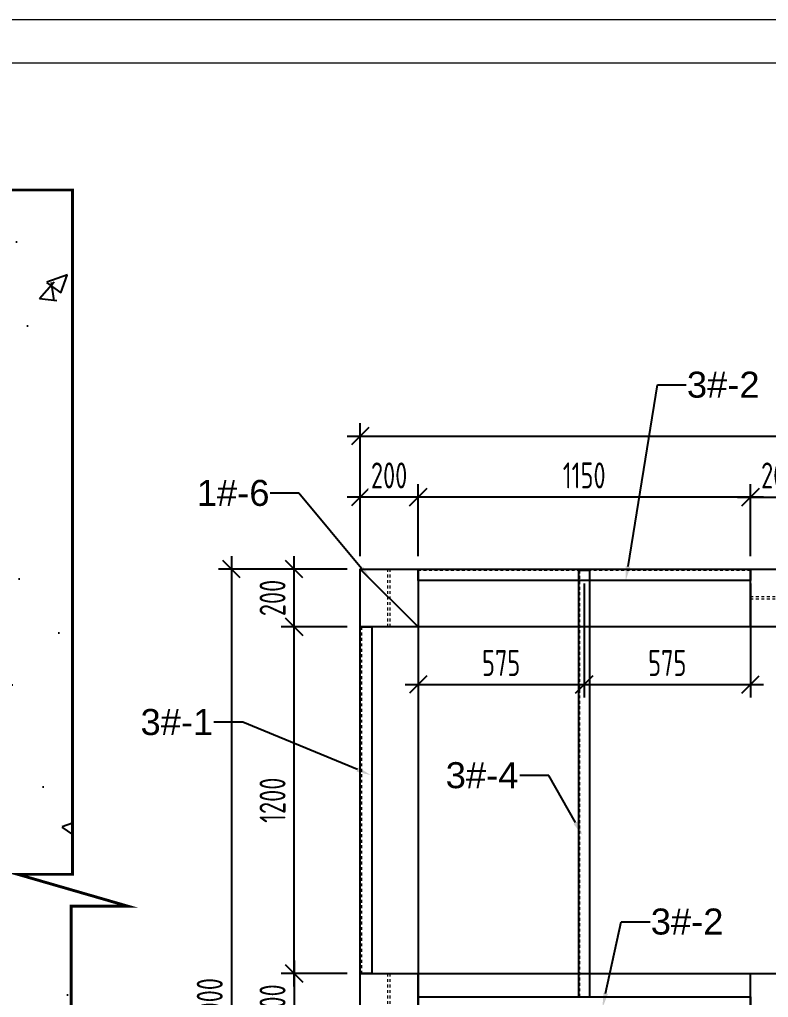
# Model space of a CAD drawing. Header units: millimetres. Extents: x 4 to 2106212, y -117026 to 198097.
# Drawn here: x 1855628 to 1858219, y 186753 to 190137 of the extents above; entities that cross this region are included whole.
import ezdxf
from ezdxf import colors
from ezdxf.entities.mleader import LeaderData, LeaderLine
from ezdxf.math import Vec2, Vec3

# ---------------------------------------------------------------- set-up
doc = ezdxf.new("R2010")
doc.units = ezdxf.units.MM
doc.linetypes.add('CENTER2', pattern=[28.575, 19.05, -3.175, 3.175, -3.175])
for name, color, linetype in [('STEEL', 34, 'Continuous'), ('标注', 9, 'Continuous'), ('细实线(绿色)', 3, 'Continuous')]:
    doc.layers.add(name, color=color, linetype=linetype)
for name, color, linetype, lineweight in [('图框', 7, 'Continuous', 13), ('文本', 3, 'Continuous', 13), ('虚线', 1, 'CENTER2', 0)]:
    doc.layers.add(name, color=color, linetype=linetype, lineweight=lineweight)
doc.styles.add('Arial', font='arial.ttf')
doc.styles.add('hztxt', font='ros1.shx', dxfattribs={"width": 0.8, "bigfont": 'hztxt.shx'})
doc.dimstyles.new('DIM-30', dxfattribs={"dimscale": 30, "dimtxt": 3, "dimasz": 2, "dimexe": 1.5, "dimexo": 1.5, "dimgap": 1, "dimtad": 1, "dimdec": 1, "dimdsep": 46, "dimtxsty": 'hztxt', "dimblk": 'OBLIQUE', "dimcen": 0, "dimdle": 1.5, "dimclrd": 9, "dimclre": 9, "dimclrt": 2, "dimadec": 1, "dimazin": 0, "dimtfac": 1, "dimtdec": 1, "dimtix": 1, "dimtmove": 2, "dimatfit": 3, "dimldrblk": 'OBLIQUE', "dimfxl": 15, "dimtolj": 1, "dimtzin": 0, "dimarcsym": 1})

# ---------------------------------------------------------------- blocks, each defined once
blk = doc.blocks.new('_Oblique')
at = {"color": 0, "linetype": 'ByBlock', "lineweight": -2}
blk.add_line((-0.5, -0.5), (0.5, 0.5), dxfattribs=at)
blk = doc.blocks.new('*D756')
at = {"color": 9, "lineweight": -2, "transparency": 16777216}
for p, q in [((1857006.9, 188280), (1857006.9, 188529)), ((1858156.9, 188280), (1858156.9, 188529)), ((1858201.9, 188484), (1856961.9, 188484))]:
    blk.add_line(p, q, dxfattribs=at)
at = {"layer": 'Defpoints', "color": 0, "transparency": 16777216}
for p in [(1857006.9, 188484), (1857006.9, 188235, 0), (1858156.9, 188235, 0)]:
    blk.add_point(p, dxfattribs=at)
at = {"color": 9, "lineweight": -2, "transparency": 16777216, "xscale": 60, "yscale": 60, "zscale": 60, "rotation": 180}
blk.add_blockref('_Oblique', (1857006.9, 188484), dxfattribs=at)
at = {"color": 9, "lineweight": -2, "transparency": 16777216, "xscale": 60, "yscale": 60, "zscale": 60}
blk.add_blockref('_Oblique', (1858156.9, 188484), dxfattribs=at)
at = {"color": 2, "transparency": 16777216, "insert": (1857581.9, 188559), "char_height": 90, "attachment_point": 5, "style": 'hztxt', "bg_fill": 3, "box_fill_scale": 1.1, "bg_fill_color": 256, "bg_fill_true_color": 13158600, "bg_fill_transparency": 0}
blk.add_mtext('\\A1;1150', dxfattribs=at)
blk = doc.blocks.new('*D760')
at = {"color": 9, "lineweight": -2, "transparency": 16777216}
for p, q in [((1856806.9, 188280), (1856806.9, 188739.7)), ((1860806.9, 188280), (1860806.9, 188739.7)), ((1856761.9, 188694.7), (1860851.9, 188694.7))]:
    blk.add_line(p, q, dxfattribs=at)
at = {"layer": 'Defpoints', "color": 0, "transparency": 16777216}
for p in [(1860806.9, 188694.7), (1856806.9, 188235, 0), (1860806.9, 188235, 0)]:
    blk.add_point(p, dxfattribs=at)
at = {"color": 9, "lineweight": -2, "transparency": 16777216, "xscale": 60, "yscale": 60, "zscale": 60, "rotation": 180}
blk.add_blockref('_Oblique', (1856806.9, 188694.7), dxfattribs=at)
at = {"color": 9, "lineweight": -2, "transparency": 16777216, "xscale": 60, "yscale": 60, "zscale": 60}
blk.add_blockref('_Oblique', (1860806.9, 188694.7), dxfattribs=at)
at = {"color": 2, "transparency": 16777216, "insert": (1858806.9, 188769.7), "char_height": 90, "attachment_point": 5, "style": 'hztxt', "bg_fill": 3, "box_fill_scale": 1.1, "bg_fill_color": 256, "bg_fill_true_color": 13158600, "bg_fill_transparency": 0}
blk.add_mtext('\\A1;4000', dxfattribs=at)
blk = doc.blocks.new('*D762')
at = {"color": 9, "lineweight": -2, "transparency": 16777216}
for p, q in [((1856806.9, 188280), (1856806.9, 188529)), ((1857006.9, 188280), (1857006.9, 188529)), ((1857051.9, 188484), (1856761.9, 188484))]:
    blk.add_line(p, q, dxfattribs=at)
at = {"layer": 'Defpoints', "color": 0, "transparency": 16777216}
for p in [(1856806.9, 188484), (1856806.9, 188235, 0), (1857006.9, 188235, 0)]:
    blk.add_point(p, dxfattribs=at)
at = {"color": 9, "lineweight": -2, "transparency": 16777216, "xscale": 60, "yscale": 60, "zscale": 60, "rotation": 180}
blk.add_blockref('_Oblique', (1856806.9, 188484), dxfattribs=at)
at = {"color": 9, "lineweight": -2, "transparency": 16777216, "xscale": 60, "yscale": 60, "zscale": 60}
blk.add_blockref('_Oblique', (1857006.9, 188484), dxfattribs=at)
at = {"color": 2, "transparency": 16777216, "insert": (1856906.9, 188559), "char_height": 90, "attachment_point": 5, "style": 'hztxt', "bg_fill": 3, "box_fill_scale": 1.1, "bg_fill_color": 256, "bg_fill_true_color": 13158600, "bg_fill_transparency": 0}
blk.add_mtext('\\A1;200', dxfattribs=at)
blk = doc.blocks.new('*D763')
at = {"color": 9, "lineweight": -2, "transparency": 16777216}
for p, q in [((1856361.2, 188280), (1856361.2, 185190)), ((1856761.9, 188235), (1856316.2, 188235)), ((1856761.9, 185235), (1856316.2, 185235))]:
    blk.add_line(p, q, dxfattribs=at)
at = {"layer": 'Defpoints', "color": 0, "transparency": 16777216}
for p in [(1856806.9, 188235, 0), (1856361.2, 185235), (1856806.9, 185235, 0)]:
    blk.add_point(p, dxfattribs=at)
at = {"color": 9, "lineweight": -2, "transparency": 16777216, "xscale": 60, "yscale": 60, "zscale": 60}
for p, rotation in [((1856361.2, 188235), 90), ((1856361.2, 185235), 270)]:
    blk.add_blockref('_Oblique', p, dxfattribs=dict(at, rotation=rotation))
at = {"color": 2, "transparency": 16777216, "insert": (1856286.2, 186735), "char_height": 90, "attachment_point": 5, "rotation": 90, "style": 'hztxt', "bg_fill": 3, "box_fill_scale": 1.1, "bg_fill_color": 256, "bg_fill_true_color": 13158600, "bg_fill_transparency": 0}
blk.add_mtext('\\A1;3000', dxfattribs=at)
blk = doc.blocks.new('*D754')
at = {"color": 9, "lineweight": -2, "transparency": 16777216}
for p, q in [((1856578.5, 186790), (1856578.5, 188080)), ((1856761.9, 188035), (1856533.5, 188035)), ((1856761.9, 186835), (1856533.5, 186835))]:
    blk.add_line(p, q, dxfattribs=at)
at = {"layer": 'Defpoints', "color": 0, "transparency": 16777216}
for p in [(1856578.5, 188035), (1856806.9, 188035, 0), (1856806.9, 186835, 0)]:
    blk.add_point(p, dxfattribs=at)
at = {"color": 9, "lineweight": -2, "transparency": 16777216, "xscale": 60, "yscale": 60, "zscale": 60}
for p, rotation in [((1856578.5, 188035), 90), ((1856578.5, 186835), 270)]:
    blk.add_blockref('_Oblique', p, dxfattribs=dict(at, rotation=rotation))
at = {"color": 2, "transparency": 16777216, "insert": (1856503.5, 187435), "char_height": 90, "attachment_point": 5, "rotation": 90, "style": 'hztxt', "bg_fill": 3, "box_fill_scale": 1.1, "bg_fill_color": 256, "bg_fill_true_color": 13158600, "bg_fill_transparency": 0}
blk.add_mtext('\\A1;1200', dxfattribs=at)
blk = doc.blocks.new('*U818')
h = blk.add_hatch()
h.set_pattern_fill('AR-CONC', color=252, scale=4, angle=-1.7864)
h.set_pattern_definition([(48.21365, (-1947242.46, -185006.8), (726.39706, -86.44208), [76.2, -838.2]), (353.21365, (-1947242.46, -185006.8), (-117.08218, 768.2505), [60.96, -670.56234]), (98.665094, (-1947181.9, -185014), (609.31489, 681.8084), [64.76004, -712.36098]), (44.39785, (-1947236.1, -184803.7), (1078.5469, -201.8886), [114.3, -1257.3]), (94.849206, (-1947146.2, -184820.5), (980.00676, 959.62144), [97.1401, -1068.54243]), (349.3978, (-1947236.1, -184803.7), (980.00676, 959.62144), [91.43987, -1005.8389]), (19.21365, (-1947136.16, -184857.65), (593.41132, -427.76689), [76.2, -838.2]), (324.21365, (-1947136.16, -184857.65), (270.0545, 728.68768), [60.96, -670.56]), (69.665094, (-1947086.7, -184893.3), (863.4658, 300.9208), [64.76004, -712.35975]), (35.713649, (-1947242.46, -185006.8), (22.89163, 337.670666), [0, -662.432, 0, -680.72, 0, -673.1]), (5.713649, (-1947242.46, -185006.8), (279.640336, 392.19577), [0, -388.112, 0, -647.192, 0, -256.54]), (325.713649, (-1947468.92, -184999.75), (541.38448, -39.810717), [0, -254, 0, -792.48, 0, -1051.56]), (315.71365, (-1947570.47, -184996.6), (595.39922, 83.18622), [0, -330.2, 0, -526.288, 0, -746.76])])
h.paths.add_polyline_path([(-180, 2312.4), (-180, 2501.9), (-697.5, 2501.9), (-697.5, -2502.7), (-184.7, -2502.7), (-184.7, -2692.2), (-74.8, -2312.4), (-74.8, -2507.3), (502.5, -2507.3), (502.5, 19.2), (697.5, 19.2), (317.6, 129.1), (507.2, 129.1), (507.2, 2497.3), (-70.1, 2497.3), (-70.1, 2692.2)])
at = {"color": 252}
blk.add_lwpolyline([(-692.8, 2501.9, 10, 10, 0), (-180, 2501.9, 10, 10, 0), (-180, 2312.4, 10, 10, 0), (-70.1, 2692.2, 10, 10, 0), (-70.1, 2497.3, 10, 10, 0), (507.2, 2497.3, 10, 10, 0), (507.2, 129.1, 10, 10, 0), (317.6, 129.1, 10, 10, 0), (697.5, 19.2, 10, 10, 0), (502.5, 19.2, 10, 10, 0), (502.5, -2507.3, 10, 10, 0), (-74.8, -2507.3, 10, 10, 0), (-74.8, -2312.4, 10, 10, 0), (-184.7, -2692.2, 10, 10, 0), (-184.7, -2502.7, 10, 10, 0), (-697.5, -2502.7, 10, 10, 0), (-697.5, 2497.3, 0, 0, 0)], format="xyseb", dxfattribs=at)
blk = doc.blocks.new('*U819')
at = {"color": 0, "linetype": 'ByBlock', "lineweight": -2, "transparency": 16777216}
blk.add_blockref('*U818', (0, 0), dxfattribs=at)
blk = doc.blocks.new('GW-TK')
at = {"layer": '图框'}
for points in [[(927183.55, 464715.01), (927603.55, 464715.01), (927603.55, 464418.01), (927183.55, 464418.01)], [(927188.55, 464710.01), (927598.55, 464710.01), (927598.55, 464423.01), (927188.55, 464423.01)]]:
    blk.add_lwpolyline(points, close=True, dxfattribs=at)
blk = doc.blocks.new('*U1080')
at = {"layer": '虚线', "color": 252}
blk.add_lwpolyline([(0, -5), (0, 5)], dxfattribs=at)
blk = doc.blocks.new('*U1081')
at = {"color": 0, "linetype": 'ByBlock', "lineweight": -2, "transparency": 16777216}
for p in [(0, 190), (0, 171), (0, 152), (0, 133), (0, 114), (0, 95), (0, 76), (0, 57), (0, 38), (0, 19), (0, 0)]:
    blk.add_blockref('*U1080', p, dxfattribs=at)
blk = doc.blocks.new('*U1082')
at = {"layer": '虚线', "color": 252}
blk.add_lwpolyline([(0, -5), (0, 5)], dxfattribs=at)
blk = doc.blocks.new('*U1083')
at = {"color": 0, "linetype": 'ByBlock', "lineweight": -2, "transparency": 16777216}
for p in [(0, 190), (0, 171), (0, 152), (0, 133), (0, 114), (0, 95), (0, 76), (0, 57), (0, 38), (0, 19), (0, 0)]:
    blk.add_blockref('*U1082', p, dxfattribs=at)
blk = doc.blocks.new('*U1078')
at = {"layer": '细实线(绿色)', "color": 21}
blk.add_lwpolyline([(-100, 100), (100, 100), (100, -100), (-100, -100)], close=True, dxfattribs=at)
for name, p in [('*U1081', (-4, -95)), ('*U1083', (4, -95))]:
    blk.add_blockref(name, p)
blk = doc.blocks.new('*U1079')
at = {"color": 0, "linetype": 'ByBlock', "lineweight": -2, "transparency": 16777216}
blk.add_blockref('*U1078', (0, 0), dxfattribs=at)
blk = doc.blocks.new('*U1086')
at = {"layer": '虚线', "color": 252}
blk.add_lwpolyline([(0, -5), (0, 5)], dxfattribs=at)
blk = doc.blocks.new('*U1087')
at = {"color": 0, "linetype": 'ByBlock', "lineweight": -2, "transparency": 16777216}
for p in [(0, 190), (0, 171), (0, 152), (0, 133), (0, 114), (0, 95), (0, 76), (0, 57), (0, 38), (0, 19), (0, 0)]:
    blk.add_blockref('*U1086', p, dxfattribs=at)
blk = doc.blocks.new('*U1088')
at = {"layer": '虚线', "color": 252}
blk.add_lwpolyline([(0, -5), (0, 5)], dxfattribs=at)
blk = doc.blocks.new('*U1089')
at = {"color": 0, "linetype": 'ByBlock', "lineweight": -2, "transparency": 16777216}
for p in [(0, 190), (0, 171), (0, 152), (0, 133), (0, 114), (0, 95), (0, 76), (0, 57), (0, 38), (0, 19), (0, 0)]:
    blk.add_blockref('*U1088', p, dxfattribs=at)
blk = doc.blocks.new('*U1084')
at = {"layer": '细实线(绿色)', "color": 21}
blk.add_lwpolyline([(-100, 100), (100, 100), (100, -100), (-100, -100)], close=True, dxfattribs=at)
for name, p in [('*U1087', (-4, -95)), ('*U1089', (4, -95))]:
    blk.add_blockref(name, p)
blk = doc.blocks.new('*U1085')
at = {"color": 0, "linetype": 'ByBlock', "lineweight": -2, "transparency": 16777216}
blk.add_blockref('*U1084', (0, 0), dxfattribs=at)
blk = doc.blocks.new('*U1110')
at = {"layer": '虚线', "color": 252}
blk.add_lwpolyline([(0, -5), (0, 5)], dxfattribs=at)
blk = doc.blocks.new('*U1111')
at = {"color": 0, "linetype": 'ByBlock', "lineweight": -2, "transparency": 16777216}
for p in [(0, 190), (0, 171), (0, 152), (0, 133), (0, 114), (0, 95), (0, 76), (0, 57), (0, 38), (0, 19), (0, 0)]:
    blk.add_blockref('*U1110', p, dxfattribs=at)
blk = doc.blocks.new('*U1112')
at = {"layer": '虚线', "color": 252}
blk.add_lwpolyline([(0, -5), (0, 5)], dxfattribs=at)
blk = doc.blocks.new('*U1113')
at = {"color": 0, "linetype": 'ByBlock', "lineweight": -2, "transparency": 16777216}
for p in [(0, 190), (0, 171), (0, 152), (0, 133), (0, 114), (0, 95), (0, 76), (0, 57), (0, 38), (0, 19), (0, 0)]:
    blk.add_blockref('*U1112', p, dxfattribs=at)
blk = doc.blocks.new('*U1108')
at = {"layer": '细实线(绿色)', "color": 21}
blk.add_lwpolyline([(-100, 100), (100, 100), (100, -100), (-100, -100)], close=True, dxfattribs=at)
for name, p in [('*U1111', (-4, -95)), ('*U1113', (4, -95))]:
    blk.add_blockref(name, p)
blk = doc.blocks.new('*U1109')
at = {"color": 0, "linetype": 'ByBlock', "lineweight": -2, "transparency": 16777216}
blk.add_blockref('*U1108', (0, 0), dxfattribs=at)
blk = doc.blocks.new('*D1114')
at = {"color": 9, "lineweight": -2, "transparency": 16777216}
for p, q in [((1856578.5, 187990), (1856578.5, 188280)), ((1856761.9, 188235), (1856533.5, 188235)), ((1856761.9, 188035), (1856533.5, 188035))]:
    blk.add_line(p, q, dxfattribs=at)
at = {"layer": 'Defpoints', "color": 0, "transparency": 16777216}
for p in [(1856578.5, 188235), (1856806.9, 188235, 0), (1856806.9, 188035, 0)]:
    blk.add_point(p, dxfattribs=at)
at = {"color": 9, "lineweight": -2, "transparency": 16777216, "xscale": 60, "yscale": 60, "zscale": 60}
for p, rotation in [((1856578.5, 188235), 90), ((1856578.5, 188035), 270)]:
    blk.add_blockref('_Oblique', p, dxfattribs=dict(at, rotation=rotation))
at = {"color": 2, "transparency": 16777216, "insert": (1856503.5, 188135), "char_height": 90, "attachment_point": 5, "rotation": 90, "style": 'hztxt'}
blk.add_mtext('\\A1;200', dxfattribs=at)
blk = doc.blocks.new('*D1115')
at = {"color": 9, "lineweight": -2, "transparency": 16777216}
for p, q in [((1856578.5, 186880), (1856578.5, 186590)), ((1856761.9, 186835), (1856533.5, 186835)), ((1856761.9, 186635), (1856533.5, 186635))]:
    blk.add_line(p, q, dxfattribs=at)
at = {"layer": 'Defpoints', "color": 0, "transparency": 16777216}
for p in [(1856806.9, 186835, 0), (1856578.5, 186635), (1856806.9, 186635, 0)]:
    blk.add_point(p, dxfattribs=at)
at = {"color": 9, "lineweight": -2, "transparency": 16777216, "xscale": 60, "yscale": 60, "zscale": 60}
for p, rotation in [((1856578.5, 186835), 90), ((1856578.5, 186635), 270)]:
    blk.add_blockref('_Oblique', p, dxfattribs=dict(at, rotation=rotation))
at = {"color": 2, "transparency": 16777216, "insert": (1856503.5, 186735), "char_height": 90, "attachment_point": 5, "rotation": 90, "style": 'hztxt'}
blk.add_mtext('\\A1;200', dxfattribs=at)
blk = doc.blocks.new('*D1317')
at = {"color": 9, "lineweight": -2, "transparency": 16777216}
for p, q in [((1858156.9, 188280), (1858156.9, 188529)), ((1858356.9, 188280), (1858356.9, 188529)), ((1858111.9, 188484), (1858401.9, 188484))]:
    blk.add_line(p, q, dxfattribs=at)
at = {"layer": 'Defpoints', "color": 0, "transparency": 16777216}
for p in [(1858356.9, 188484), (1858156.9, 188235, 0), (1858356.9, 188235, 0)]:
    blk.add_point(p, dxfattribs=at)
at = {"color": 9, "lineweight": -2, "transparency": 16777216, "xscale": 60, "yscale": 60, "zscale": 60, "rotation": 180}
blk.add_blockref('_Oblique', (1858156.9, 188484), dxfattribs=at)
at = {"color": 9, "lineweight": -2, "transparency": 16777216, "xscale": 60, "yscale": 60, "zscale": 60}
blk.add_blockref('_Oblique', (1858356.9, 188484), dxfattribs=at)
at = {"color": 2, "transparency": 16777216, "insert": (1858256.9, 188559), "char_height": 90, "attachment_point": 5, "style": 'hztxt'}
blk.add_mtext('\\A1;200', dxfattribs=at)
blk = doc.blocks.new('*U1326')
at = {"layer": '虚线', "color": 252}
blk.add_lwpolyline([(0, -5), (0, 5)], dxfattribs=at)
blk = doc.blocks.new('*U1327')
at = {"color": 0, "linetype": 'ByBlock', "lineweight": -2, "transparency": 16777216}
for p in [(0, 190), (0, 171), (0, 152), (0, 133), (0, 114), (0, 95), (0, 76), (0, 57), (0, 38), (0, 19), (0, 0)]:
    blk.add_blockref('*U1326', p, dxfattribs=at)
blk = doc.blocks.new('*U1328')
at = {"layer": '虚线', "color": 252}
blk.add_lwpolyline([(0, -5), (0, 5)], dxfattribs=at)
blk = doc.blocks.new('*U1329')
at = {"color": 0, "linetype": 'ByBlock', "lineweight": -2, "transparency": 16777216}
for p in [(0, 190), (0, 171), (0, 152), (0, 133), (0, 114), (0, 95), (0, 76), (0, 57), (0, 38), (0, 19), (0, 0)]:
    blk.add_blockref('*U1328', p, dxfattribs=at)
blk = doc.blocks.new('*U1324')
at = {"layer": '细实线(绿色)', "color": 21}
blk.add_lwpolyline([(-100, 100), (100, 100), (100, -100), (-100, -100)], close=True, dxfattribs=at)
for name, p in [('*U1327', (-4, -95)), ('*U1329', (4, -95))]:
    blk.add_blockref(name, p)
blk = doc.blocks.new('*U1325')
at = {"color": 0, "linetype": 'ByBlock', "lineweight": -2, "transparency": 16777216}
blk.add_blockref('*U1324', (0, 0), dxfattribs=at)
blk = doc.blocks.new('*D1382')
at = {"color": 9, "lineweight": -2, "transparency": 16777216}
for p, q in [((1857006.9, 188190), (1857006.9, 187790)), ((1857581.9, 188185), (1857581.9, 187790)), ((1856961.9, 187835), (1857626.9, 187835))]:
    blk.add_line(p, q, dxfattribs=at)
at = {"layer": 'Defpoints', "color": 0, "transparency": 16777216}
for p in [(1857006.9, 188235, 0), (1857581.9, 188230, 0), (1857581.9, 187835)]:
    blk.add_point(p, dxfattribs=at)
at = {"color": 9, "lineweight": -2, "transparency": 16777216, "xscale": 60, "yscale": 60, "zscale": 60, "rotation": 180}
blk.add_blockref('_Oblique', (1857006.9, 187835), dxfattribs=at)
at = {"color": 9, "lineweight": -2, "transparency": 16777216, "xscale": 60, "yscale": 60, "zscale": 60}
blk.add_blockref('_Oblique', (1857581.9, 187835), dxfattribs=at)
at = {"color": 2, "transparency": 16777216, "insert": (1857294.4, 187910), "char_height": 90, "attachment_point": 5, "style": 'hztxt'}
blk.add_mtext('\\A1;575', dxfattribs=at)
blk = doc.blocks.new('*D1383')
at = {"color": 9, "lineweight": -2, "transparency": 16777216}
for p, q in [((1857581.9, 188185), (1857581.9, 187790)), ((1858156.9, 188185), (1858156.9, 187790)), ((1857536.9, 187835), (1858201.9, 187835))]:
    blk.add_line(p, q, dxfattribs=at)
at = {"layer": 'Defpoints', "color": 0, "transparency": 16777216}
for p in [(1857581.9, 188230, 0), (1858156.9, 188230, 0), (1858156.9, 187835)]:
    blk.add_point(p, dxfattribs=at)
at = {"color": 9, "lineweight": -2, "transparency": 16777216, "xscale": 60, "yscale": 60, "zscale": 60, "rotation": 180}
blk.add_blockref('_Oblique', (1857581.9, 187835), dxfattribs=at)
at = {"color": 9, "lineweight": -2, "transparency": 16777216, "xscale": 60, "yscale": 60, "zscale": 60}
blk.add_blockref('_Oblique', (1858156.9, 187835), dxfattribs=at)
at = {"color": 2, "transparency": 16777216, "insert": (1857869.4, 187910), "char_height": 90, "attachment_point": 5, "style": 'hztxt'}
blk.add_mtext('\\A1;575', dxfattribs=at)
blk = doc.blocks.new('*U1516')
at = {"layer": '虚线', "color": 252}
blk.add_lwpolyline([(0, -5), (0, 5)], dxfattribs=at)
blk = doc.blocks.new('*U1517')
at = {"color": 0, "linetype": 'ByBlock', "lineweight": -2, "transparency": 16777216}
for p in [(0, 1140), (0, 1121), (0, 1102), (0, 1083), (0, 1064), (0, 1045), (0, 1026), (0, 1007), (0, 988), (0, 969), (0, 950), (0, 931), (0, 912), (0, 893), (0, 874), (0, 855), (0, 836), (0, 817), (0, 798), (0, 779), (0, 760), (0, 741), (0, 722), (0, 703), (0, 684), (0, 665), (0, 646), (0, 627), (0, 608), (0, 589), (0, 570), (0, 551), (0, 532), (0, 513), (0, 494), (0, 475), (0, 456), (0, 437), (0, 418), (0, 399), (0, 380), (0, 361), (0, 342), (0, 323), (0, 304), (0, 285), (0, 266), (0, 247), (0, 228), (0, 209), (0, 190), (0, 171), (0, 152), (0, 133), (0, 114), (0, 95), (0, 76), (0, 57), (0, 38), (0, 19), (0, 0)]:
    blk.add_blockref('*U1516', p, dxfattribs=at)
blk = doc.blocks.new('*U1526')
at = {"layer": '虚线', "color": 252}
blk.add_lwpolyline([(0, -5), (0, 5)], dxfattribs=at)
blk = doc.blocks.new('*U1527')
at = {"color": 0, "linetype": 'ByBlock', "lineweight": -2, "transparency": 16777216}
for p in [(0, 1189.44), (0, 1170.56), (0, 1151.68), (0, 1132.8), (0, 1113.92), (0, 1095.04), (0, 1076.16), (0, 1057.28), (0, 1038.4), (0, 1019.52), (0, 1000.64), (0, 981.76), (0, 962.88), (0, 944), (0, 925.12), (0, 906.24), (0, 887.36), (0, 868.48), (0, 849.6), (0, 830.72), (0, 811.84), (0, 792.96), (0, 774.08), (0, 755.2), (0, 736.32), (0, 717.44), (0, 698.56), (0, 679.68), (0, 660.8), (0, 641.92), (0, 623.04), (0, 604.16), (0, 585.28), (0, 566.4), (0, 547.52), (0, 528.64), (0, 509.76), (0, 490.88), (0, 472), (0, 453.12), (0, 434.24), (0, 415.36), (0, 396.48), (0, 377.6), (0, 358.72), (0, 339.84), (0, 320.96), (0, 302.08), (0, 283.2), (0, 264.32), (0, 245.44), (0, 226.56), (0, 207.68), (0, 188.8), (0, 169.92), (0, 151.04), (0, 132.16), (0, 113.28), (0, 94.4), (0, 75.52), (0, 56.64), (0, 37.76), (0, 18.88), (0, 0)]:
    blk.add_blockref('*U1526', p, dxfattribs=at)
blk = doc.blocks.new('*U1554')
at = {"layer": '虚线', "color": 252}
blk.add_lwpolyline([(0, -5), (0, 5)], dxfattribs=at)
blk = doc.blocks.new('*U1555')
at = {"color": 0, "linetype": 'ByBlock', "lineweight": -2, "transparency": 16777216}
for p in [(0, 1464.84), (0, 1446.06), (0, 1427.28), (0, 1408.5), (0, 1389.72), (0, 1370.94), (0, 1352.16), (0, 1333.38), (0, 1314.6), (0, 1295.82), (0, 1277.04), (0, 1258.26), (0, 1239.48), (0, 1220.7), (0, 1201.92), (0, 1183.14), (0, 1164.36), (0, 1145.58), (0, 1126.8), (0, 1108.02), (0, 1089.24), (0, 1070.46), (0, 1051.68), (0, 1032.9), (0, 1014.12), (0, 995.34), (0, 976.56), (0, 957.78), (0, 939), (0, 920.22), (0, 901.44), (0, 882.66), (0, 863.88), (0, 845.1), (0, 826.32), (0, 807.54), (0, 788.76), (0, 769.98), (0, 751.2), (0, 732.42), (0, 713.64), (0, 694.86), (0, 676.08), (0, 657.3), (0, 638.52), (0, 619.74), (0, 600.96), (0, 582.18), (0, 563.4), (0, 544.62), (0, 525.84), (0, 507.06), (0, 488.28), (0, 469.5), (0, 450.72), (0, 431.94), (0, 413.16), (0, 394.38), (0, 375.6), (0, 356.82), (0, 338.04), (0, 319.26), (0, 300.48), (0, 281.7), (0, 262.92), (0, 244.14), (0, 225.36), (0, 206.58), (0, 187.8), (0, 169.02), (0, 150.24), (0, 131.46), (0, 112.68), (0, 93.9), (0, 75.12), (0, 56.34), (0, 37.56), (0, 18.78), (0, 0)]:
    blk.add_blockref('*U1554', p, dxfattribs=at)
blk = doc.blocks.new('*U1560')
at = {"layer": 'STEEL', "color": 252, "elevation": 0}
for points in [[(1989, 1575), (1989, 1225), (2001, 1225), (2001, 1575)], [(1989, 175), (1989, -175), (2001, -175), (2001, 175)], [(1989, -1225), (1989, -1575), (2001, -1575), (2001, -1225)]]:
    blk.add_lwpolyline(points, close=True, dxfattribs=at)
at = {"layer": '细实线(绿色)', "color": 252, "elevation": 0}
for points in [[(-1811, 1300), (-2011, 1500), (1989, 1500), (1989, 1300)], [(-2011, 1500), (-1811, 1300), (-1811, -1300), (-2011, -1500)], [(-10, 1300), (190, 1300), (190, 100), (-10, 100)], [(-1811, -100), (-1811, 100), (1989, 100), (1989, -100)], [(-10, -100), (190, -100), (190, -1300), (-10, -1300)], [(-2011, -1500), (-1811, -1300), (1989, -1300), (1989, -1500)]]:
    blk.add_lwpolyline(points, close=True, dxfattribs=at)
at = {"layer": '虚线', "color": 252, "ltscale": 10, "elevation": 0}
for points in [[(1979, 1535), (2011, 1535)], [(1989, 1546), (2001, 1546)], [(1989, 1524), (2001, 1524)], [(1979, 1265), (2011, 1265)], [(1989, 1276), (2001, 1276)], [(1989, 1254), (2001, 1254)], [(1989, 146), (2001, 146)], [(1979, 135), (2011, 135)], [(1989, 124), (2001, 124)], [(1979, -135), (2011, -135)], [(1989, -124), (2001, -124)], [(1989, -146), (2001, -146)], [(1979, -1265), (2011, -1265)], [(1989, -1254), (2001, -1254)], [(1989, -1276), (2001, -1276)], [(1979, -1535), (2011, -1535)], [(1989, -1524), (2001, -1524)], [(1989, -1546), (2001, -1546)]]:
    blk.add_lwpolyline(points, dxfattribs=at)
blk = doc.blocks.new('*U1561')
at = {"color": 0, "linetype": 'ByBlock', "lineweight": -2, "transparency": 16777216}
blk.add_blockref('*U1560', (0, 0), dxfattribs=at)

msp = doc.modelspace()

# ---------------------------------------------------------------- linework, layer by layer
at = {"layer": 'STEEL', "color": 5, "elevation": 0.0005}
msp.add_lwpolyline([(1857006.901, 186755.0182), (1858156.901, 186755.0182), (1858156.901, 186715.0182), (1857006.901, 186715.0182)], close=True, dxfattribs=at)

# ---------------------------------------------------------------- block references
for name, p in [('*U819', (1855304.0285, 187049.5764)), ('*U1325', (1858256.901, 186735.0182, 0.0005))]:
    msp.add_blockref(name, p)

# ---------------------------------------------------------------- dimensions: what is measured, and where the dimension line sits
at = {"color": 7}
dim = msp.add_linear_dim(base=(1857006.901, 188484.0028), p1=(1858156.901, 188235.0182, 0.0005), p2=(1857006.901, 188235.0182, 0.0005), dimstyle='DIM-30', override={"dimfxl": 10, "dimtfill": 1}, dxfattribs=at)
dim.commit()
dim.dimension.update_dxf_attribs({"geometry": '*D756', "text_midpoint": (1857581.901, 188559.0028)})

# ---------------------------------------------------------------- leaders
at = {"layer": '标注', "color": 6}
ml = msp.add_multileader_mtext('Standard', dxfattribs=at)
ml.set_content('3#-4', color=6, style='Arial')
ml.set_leader_properties(color=251)
ml.build(insert=Vec2(0, 0))
ml.multileader.update_dxf_attribs({"dogleg_length": 100, "arrow_head_size": 50})
ctx = ml.context
ctx.base_point, ctx.char_height, ctx.arrow_head_size, ctx.plane_origin = Vec3(1857114.8421, 187520.9572), 90, 50, Vec3(1861865.0356, 179637.087)
notes = []
notes.append((ctx, [(1, (1, 1, 0), (1857459.1286, 187520.9572), (-1, 0), 100, [(0, [(1857576.2005, 187313.976)], 0, [])])]))
ctx.mtext.insert, ctx.mtext.width, ctx.mtext.flow_direction = Vec3(1857102.6999, 187566.7125), 124, 5
ml = msp.add_multileader_mtext('Standard', dxfattribs=at)
ml.set_content('3#-2', color=6, style='Arial')
ml.set_leader_properties(color=251)
ml.build(insert=Vec2(0, 0))
ml.multileader.update_dxf_attribs({"dogleg_length": 100, "arrow_head_size": 50})
ctx = ml.context
ctx.base_point, ctx.char_height, ctx.arrow_head_size, ctx.plane_origin = Vec3(1857810.187, 187014.4705), 90, 50, Vec3(1861806.1342, 179480.0003)
notes.append((ctx, [(0, (1, 1, 0), (1857710.187, 187014.4705), (1, 0), 100, [(0, [(1857645.3788, 186717.3431)], 0, [])])]))
ctx.mtext.insert, ctx.mtext.width, ctx.mtext.flow_direction = Vec3(1857812.187, 187060.2258), 124, 5
for ctx, leaders in notes:
    for number, flags, end, landing, length, lines in leaders:
        leader = LeaderData()
        leader.index, (leader.has_last_leader_line, leader.has_dogleg_vector, leader.attachment_direction) = number, flags
        leader.last_leader_point, leader.dogleg_vector, leader.dogleg_length = Vec3(end), Vec3(landing), length
        for number, points, colour, breaks in lines:
            line = LeaderLine()
            line.index, line.vertices, line.color, line.breaks = number, Vec3.list(points), colors.encode_raw_color(colour), breaks
            leader.lines.append(line)
        ctx.leaders.append(leader)

# ---------------------------------------------------------------- next in the draw order: linework, layer by layer
at = {"elevation": 0.0005}
msp.add_lwpolyline([(1860806.901, 185235.0182), (1856806.901, 185235.0182), (1856806.901, 188235.0182), (1860806.901, 188235.0182)], close=True, dxfattribs=at)

# ---------------------------------------------------------------- next in the draw order: dimensions: what is measured, and where the dimension line sits
at = {"color": 7}
dim = msp.add_linear_dim(base=(1860806.901, 188694.7222), p1=(1856806.901, 188235.0182, 0.0005), p2=(1860806.901, 188235.0182, 0.0005), dimstyle='DIM-30', override={"dimfxl": 10, "dimtfill": 1}, dxfattribs=at)
dim.commit()
dim.dimension.update_dxf_attribs({"geometry": '*D760', "text_midpoint": (1858806.901, 188769.7222)})

# ---------------------------------------------------------------- next in the draw order: linework, layer by layer
at = {"layer": 'STEEL', "color": 5, "elevation": 0.0005}
msp.add_lwpolyline([(1857601.901, 188230.0182), (1857561.901, 188230.0182), (1857561.901, 186755.0182), (1857601.901, 186755.0182)], close=True, dxfattribs=at)

# ---------------------------------------------------------------- next in the draw order: block references
at = {"color": 252, "xscale": -1}
msp.add_blockref('*U1555', (1857566.901, 186760.0182), dxfattribs=at)
at = {"rotation": 90}
msp.add_blockref('*U1085', (1858256.901, 188135.0182, 0.0005), dxfattribs=at)

# ---------------------------------------------------------------- next in the draw order: dimensions: what is measured, and where the dimension line sits
at = {"color": 7}
dim = msp.add_linear_dim(base=(1856806.901, 188484.0028), p1=(1857006.901, 188235.0182, 0.0005), p2=(1856806.901, 188235.0182, 0.0005), dimstyle='DIM-30', override={"dimfxl": 10, "dimtfill": 1}, dxfattribs=at)
dim.commit()
dim.dimension.update_dxf_attribs({"geometry": '*D762', "text_midpoint": (1856906.901, 188559.0028)})
for base, p1, p2, picture, middle in [((1858356.901, 188484.0028), (1858156.901, 188235.0182, 0.0005), (1858356.901, 188235.0182, 0.0005), '*D1317', (1858256.901, 188559.0028)), ((1858156.901, 187835.0302), (1857581.901, 188230.0182, 0.0005), (1858156.901, 188230.0182, 0.0005), '*D1383', (1857869.401, 187910.0302))]:
    dim = msp.add_linear_dim(base=base, p1=p1, p2=p2, dimstyle='DIM-30')
    dim.commit()
    dim.dimension.update_dxf_attribs({"geometry": picture, "text_midpoint": middle})

# ---------------------------------------------------------------- next in the draw order: leaders
at = {"layer": '标注', "color": 6}
ml = msp.add_multileader_mtext('Standard', dxfattribs=at)
ml.set_content('3#-2', color=6, style='Arial')
ml.set_leader_properties(color=251)
ml.build(insert=Vec2(0, 0))
ml.multileader.update_dxf_attribs({"dogleg_length": 100, "arrow_head_size": 50})
ctx = ml.context
ctx.base_point, ctx.char_height, ctx.arrow_head_size, ctx.plane_origin = Vec3(1857935.1951, 188872.4093), 90, 50, Vec3(1861886.4959, 180957.6754)
notes = []
notes.append((ctx, [(0, (1, 1, 0), (1857835.1951, 188872.4093), (1, 0), 100, [(0, [(1857725.7405, 188195.0182)], 0, [])])]))
ctx.mtext.insert, ctx.mtext.width, ctx.mtext.flow_direction = Vec3(1857937.1951, 188918.1646), 124, 5
for ctx, leaders in notes:
    for number, flags, end, landing, length, lines in leaders:
        leader = LeaderData()
        leader.index, (leader.has_last_leader_line, leader.has_dogleg_vector, leader.attachment_direction) = number, flags
        leader.last_leader_point, leader.dogleg_vector, leader.dogleg_length = Vec3(end), Vec3(landing), length
        for number, points, colour, breaks in lines:
            line = LeaderLine()
            line.index, line.vertices, line.color, line.breaks = number, Vec3.list(points), colors.encode_raw_color(colour), breaks
            leader.lines.append(line)
        ctx.leaders.append(leader)

# ---------------------------------------------------------------- next in the draw order: linework, layer by layer
at = {"layer": 'STEEL', "color": 5, "elevation": 0.0005}
msp.add_lwpolyline([(1857006.901, 188235.0182), (1858156.901, 188235.0182), (1858156.901, 188195.0182), (1857006.901, 188195.0182)], close=True, dxfattribs=at)

# ---------------------------------------------------------------- next in the draw order: block references
at = {"color": 252, "rotation": 90.00000000000001}
msp.add_blockref('*U1517', (1858151.901, 188230.0182, 0.0005), dxfattribs=at)

# ---------------------------------------------------------------- next in the draw order: dimensions: what is measured, and where the dimension line sits
at = {"color": 7}
dim = msp.add_linear_dim(base=(1856361.1889, 185235.0182), p1=(1856806.901, 188235.0182, 0.0005), p2=(1856806.901, 185235.0182, 0.0005), angle=90, dimstyle='DIM-30', override={"dimfxl": 10, "dimtfill": 1}, dxfattribs=at)
dim.commit()
dim.dimension.update_dxf_attribs({"geometry": '*D763', "text_midpoint": (1856286.1889, 186735.0182)})
dim = msp.add_linear_dim(base=(1857581.901, 187835.0302), p1=(1857006.901, 188235.0182, 0.0005), p2=(1857581.901, 188230.0182, 0.0005), dimstyle='DIM-30')
dim.commit()
dim.dimension.update_dxf_attribs({"geometry": '*D1382', "text_midpoint": (1857294.401, 187910.0302)})

# ---------------------------------------------------------------- next in the draw order: dimensions: what is measured, and where the dimension line sits
dim = msp.add_linear_dim(base=(1856578.4864, 188035.0182), p1=(1856806.901, 186835.0182, 0.0005), p2=(1856806.901, 188035.0182, 0.0005), angle=270, dimstyle='DIM-30', override={"dimfxl": 10, "dimtfill": 1}, dxfattribs=at)
dim.commit()
dim.dimension.update_dxf_attribs({"geometry": '*D754', "text_midpoint": (1856503.4864, 187435.0182)})

# ---------------------------------------------------------------- next in the draw order: leaders
at = {"layer": '标注', "color": 6}
ml = msp.add_multileader_mtext('Standard', dxfattribs=at)
ml.set_content('1#-6', color=6, style='Arial')
ml.set_leader_properties(color=251)
ml.build(insert=Vec2(0, 0))
ml.multileader.update_dxf_attribs({"dogleg_length": 100, "arrow_head_size": 50})
ctx = ml.context
ctx.base_point, ctx.char_height, ctx.arrow_head_size, ctx.plane_origin = Vec3(1856258.6973, 188497.8367), 90, 50, Vec3(1859819.2401, 180644.2319)
notes = []
notes.append((ctx, [(1, (1, 1, 0), (1856594.8801, 188497.8367), (-1, 0), 100, [(0, [(1856843.3172, 188198.602)], 0, [])])]))
ctx.mtext.insert, ctx.mtext.width, ctx.mtext.flow_direction = Vec3(1856241.3565, 188543.592), 270, 5
for ctx, leaders in notes:
    for number, flags, end, landing, length, lines in leaders:
        leader = LeaderData()
        leader.index, (leader.has_last_leader_line, leader.has_dogleg_vector, leader.attachment_direction) = number, flags
        leader.last_leader_point, leader.dogleg_vector, leader.dogleg_length = Vec3(end), Vec3(landing), length
        for number, points, colour, breaks in lines:
            line = LeaderLine()
            line.index, line.vertices, line.color, line.breaks = number, Vec3.list(points), colors.encode_raw_color(colour), breaks
            leader.lines.append(line)
        ctx.leaders.append(leader)

# ---------------------------------------------------------------- next in the draw order: linework, layer by layer
at = {"layer": 'STEEL', "color": 5, "elevation": 0.0005}
msp.add_lwpolyline([(1856846.901, 186835.0182), (1856806.901, 186835.0182), (1856806.901, 188035.0182), (1856846.901, 188035.0182)], close=True, dxfattribs=at)

# ---------------------------------------------------------------- next in the draw order: block references
for name, p in [('*U1561', (1858817.901, 186735.0182, 0.0008)), ('*U1079', (1856906.901, 188135.0182, 0.0005)), ('*U1109', (1856906.901, 186735.0182, 0.0005))]:
    msp.add_blockref(name, p)
at = {"color": 252}
msp.add_blockref('*U1527', (1856811.901, 186840.0182, 0.0005), dxfattribs=at)
at = {"layer": '文本', "xscale": 30, "yscale": 30, "zscale": 30}
msp.add_blockref('GW-TK', (-25965863.4089, -13751313.6738), dxfattribs=at)

# ---------------------------------------------------------------- next in the draw order: dimensions: what is measured, and where the dimension line sits
for base, p1, p2, picture, middle in [((1856578.4864, 188235.0182), (1856806.901, 188035.0182, 0.0005), (1856806.901, 188235.0182, 0.0005), '*D1114', (1856503.4864, 188135.0182)), ((1856578.4864, 186635.0182), (1856806.901, 186835.0182, 0.0005), (1856806.901, 186635.0182, 0.0005), '*D1115', (1856503.4864, 186735.0182))]:
    dim = msp.add_linear_dim(base=base, p1=p1, p2=p2, angle=90, dimstyle='DIM-30')
    dim.commit()
    dim.dimension.update_dxf_attribs({"geometry": picture, "text_midpoint": middle})

# ---------------------------------------------------------------- next in the draw order: leaders
at = {"layer": '标注', "color": 6}
ml = msp.add_multileader_mtext('Standard', dxfattribs=at)
ml.set_content('3#-1', color=6, style='Arial')
ml.set_leader_properties(color=251)
ml.build(insert=Vec2(0, 0))
ml.multileader.update_dxf_attribs({"dogleg_length": 100, "arrow_head_size": 50})
ctx = ml.context
ctx.base_point, ctx.char_height, ctx.arrow_head_size, ctx.plane_origin = Vec3(1856072.9064, 187704.936), 90, 50, Vec3(1860123.3401, 179795.3773)
notes = []
notes.append((ctx, [(1, (1, 1, 0), (1856400.1874, 187704.936), (-1, 0), 100, [(0, [(1856843.2283, 187522.1338)], 0, [])])]))
ctx.mtext.insert, ctx.mtext.width, ctx.mtext.flow_direction = Vec3(1856046.7219, 187750.6914), 124, 5
for ctx, leaders in notes:
    for number, flags, end, landing, length, lines in leaders:
        leader = LeaderData()
        leader.index, (leader.has_last_leader_line, leader.has_dogleg_vector, leader.attachment_direction) = number, flags
        leader.last_leader_point, leader.dogleg_vector, leader.dogleg_length = Vec3(end), Vec3(landing), length
        for number, points, colour, breaks in lines:
            line = LeaderLine()
            line.index, line.vertices, line.color, line.breaks = number, Vec3.list(points), colors.encode_raw_color(colour), breaks
            leader.lines.append(line)
        ctx.leaders.append(leader)

doc.saveas('drawing.dxf')
